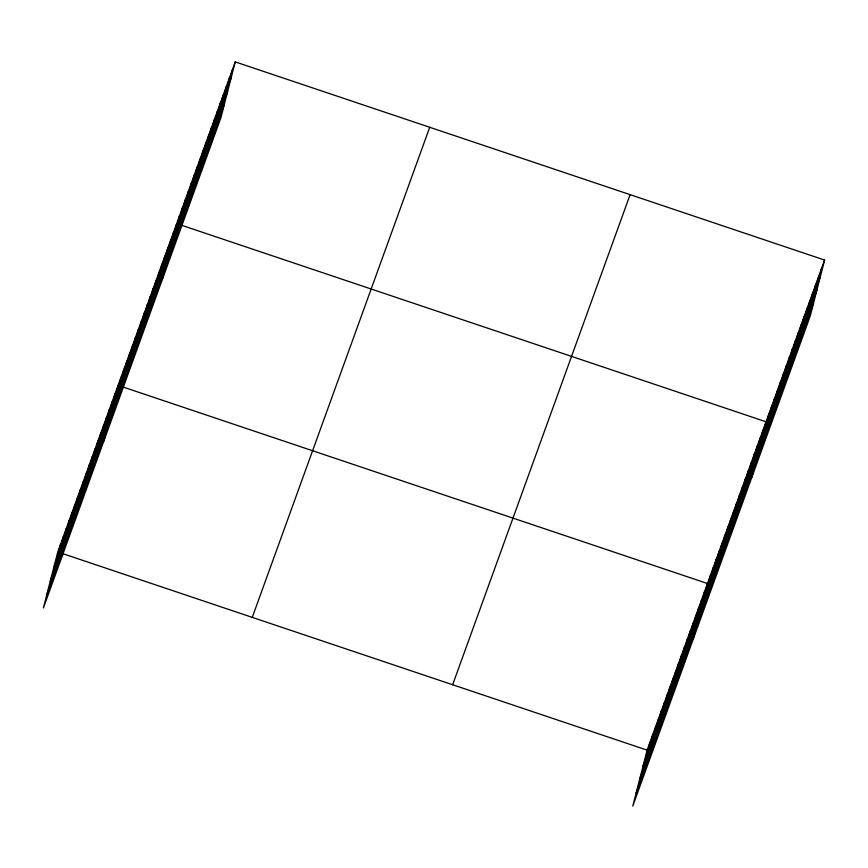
<?xml version="1.0" encoding="UTF-8"?>
<svg xmlns="http://www.w3.org/2000/svg" width="868" height="868" viewBox="0 0 868 868"><rect width="100%" height="100%" fill="white"/><g stroke="black" fill="none" stroke-linecap="round" stroke-linejoin="round"><path stroke-width="1.3" d="M56.463 560.337L60.641 544.041M59.339 552.406L63.516 536.109M62.203 544.464L66.391 528.178M65.078 536.533L69.266 520.247M67.954 528.601L72.142 512.304M70.829 520.659L75.006 504.373M73.704 512.728L77.881 496.442M76.579 504.796L80.757 488.5M79.444 496.854L83.632 480.568M82.319 488.923L86.507 472.637M85.194 480.991L89.371 464.695M88.069 473.049L92.247 456.763M90.945 465.118L95.122 448.832M93.809 457.186L97.997 440.89M96.684 449.244L100.872 432.958M99.56 441.313L103.748 425.027M102.435 433.382L106.612 417.085M105.31 425.439L109.487 409.154M108.174 417.508L112.363 401.222M111.05 409.577L115.238 393.28M103.737 441.324L118.113 385.349L120.424 386.13M116.855 393.551L121.032 377.265M119.784 385.468L123.961 369.171M122.713 377.385L126.891 361.088M125.643 369.291L129.82 353.005M128.562 361.207L132.75 344.911M131.491 353.124L135.679 336.827M134.421 345.03L138.609 328.744M137.35 336.947L141.538 320.661M140.28 328.863L144.457 312.567M143.209 320.769L147.386 304.484M146.139 312.686L150.316 296.4M149.068 304.603L153.245 288.306M151.987 296.509L156.175 280.223M154.916 288.426L159.104 272.14M157.846 280.342L162.034 264.046M160.775 272.259L164.963 255.962M163.705 264.165L167.882 247.879M166.634 256.082L170.812 239.796M169.564 247.998L173.741 231.702M162.305 279.594L176.671 223.618L178.992 224.4M175.423 231.821L179.6 215.535M178.341 223.738L182.53 207.441M181.271 215.644L185.459 199.358M184.2 207.561L188.389 191.275M187.13 199.477L191.318 183.181M190.059 191.394L194.237 175.097M192.989 183.3L197.166 167.014M195.918 175.217L200.096 158.931M198.848 167.133L203.025 150.837M201.767 159.039L205.955 142.753M204.696 150.956L208.884 134.67M207.626 142.873L211.814 126.576M210.555 134.779L214.743 118.493M213.485 126.695L217.662 110.41M216.414 118.612L220.591 102.316M219.344 110.518L223.521 94.232M222.273 102.435L226.45 86.149M225.192 94.352L229.38 78.055M228.121 86.268L232.309 69.972M235.239 61.888L220.863 117.853L43.4 607.947L57.765 551.983L235.239 61.888L824.6 260.053L810.235 316.017L632.761 806.112L647.137 750.147L824.6 260.053M645.825 758.502L650.013 742.205M648.7 750.56L652.877 734.274M651.575 742.628L655.752 726.342M654.45 734.697L658.628 718.4M657.315 726.755L661.503 710.469M660.19 718.823L664.378 702.538M663.065 710.892L667.253 694.595M665.94 702.95L670.118 686.664M668.816 695.018L672.993 678.733M671.68 687.087L675.868 670.79M674.555 679.145L678.743 662.859M677.431 671.214L681.619 654.928M680.306 663.282L684.483 646.985M683.181 655.34L687.358 639.054M686.056 647.409L690.234 631.123M688.921 639.477L693.109 623.181M691.796 631.546L695.984 615.249M694.671 623.604L698.849 607.318M697.546 615.672L701.724 599.376M700.422 607.741L704.599 591.444M693.098 639.477L707.474 583.513L122.735 386.911M706.216 591.716L710.404 575.419M709.145 583.632L713.333 567.336M712.075 575.538L716.263 559.252M715.004 567.455L719.181 551.169M717.934 559.372L722.111 543.075M720.863 551.278L725.04 534.992M723.793 543.194L727.97 526.909M726.711 535.111L730.899 518.814M729.641 527.017L733.829 510.731M732.57 518.934L736.758 502.648M735.5 510.851L739.688 494.554M738.429 502.767L742.607 486.471M741.359 494.673L745.536 478.387M744.288 486.59L748.466 470.304M747.218 478.507L751.395 462.21M750.136 470.413L754.325 454.127M753.066 462.329L757.254 446.043M755.995 454.246L760.184 437.949M758.925 446.152L763.113 429.866M751.666 477.747L766.032 421.783L181.303 225.17M764.784 429.986L768.961 413.689M767.713 421.902L771.891 405.606M770.643 413.808L774.82 397.522M773.562 405.725L777.75 389.439M776.491 397.642L780.679 381.345M779.421 389.548L783.609 373.262M782.35 381.464L786.538 365.178M785.28 373.381L789.457 357.084M788.209 365.287L792.386 349.001M791.139 357.204L795.316 340.918M794.068 349.12L798.245 332.824M796.987 341.026L801.175 324.74M799.916 332.943L804.104 316.657M802.846 324.86L807.034 308.563M805.775 316.777L809.963 300.48M808.705 308.683L812.882 292.397M811.634 300.599L815.811 284.313M814.564 292.516L818.741 276.219M817.493 284.422L821.67 268.136M53.588 568.269L231.051 78.174M50.225 581.365L227.687 91.27M46.764 594.862L224.226 104.768M252.262 617.376L429.725 127.281M452.64 684.754L630.114 194.66M642.949 766.433L820.423 276.339M639.586 779.529L817.059 289.435M636.125 793.016L813.587 302.921M62.398 553.534L647.137 750.147"/></g></svg>
